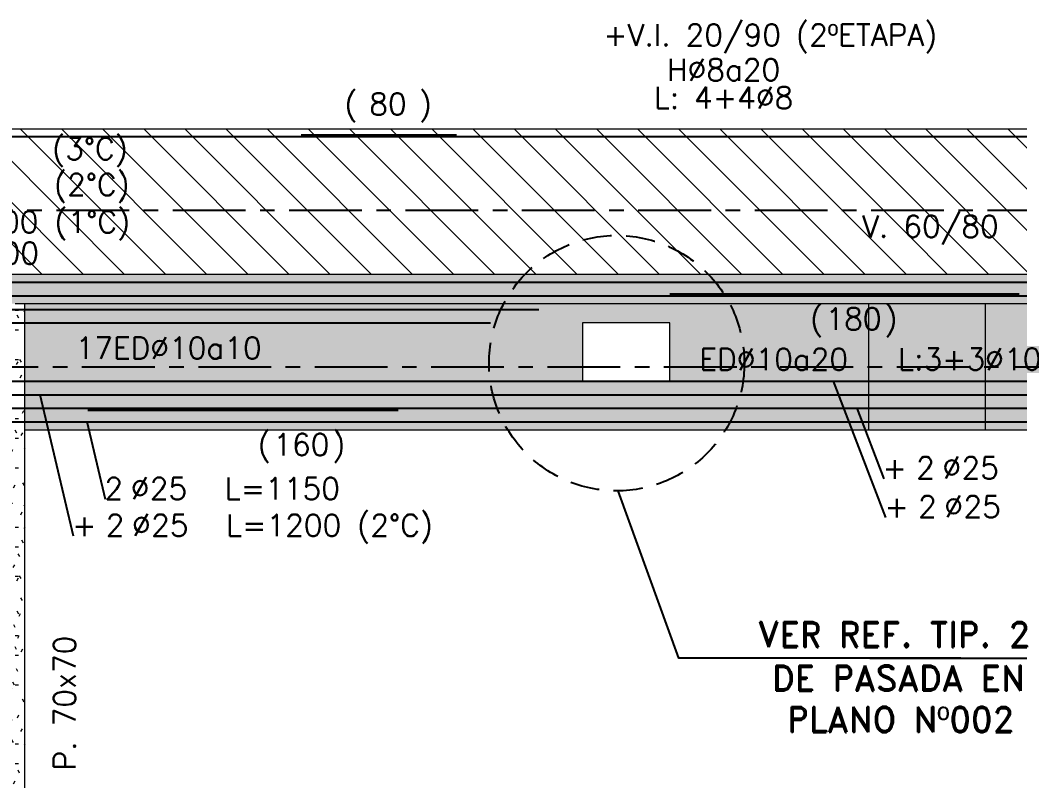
# Model space of a CAD drawing. Extents: x -58 to 5689, y 66 to 4123.
# Drawn here: x 2419 to 2934, y 3155 to 3546 of the extents above; entities that cross this region are included whole.
import ezdxf
from ezdxf.enums import TextEntityAlignment as Align
from ezdxf.xclip import XClip

# ---------------------------------------------------------------- set-up
doc = ezdxf.new("R2010")
doc.units = 0
doc.header["$LTSCALE"] = 30
doc.header["$MEASUREMENT"] = 0
doc.header["$XCLIPFRAME"] = 0
for name, pattern in [("EJE3-3'$0$CENTER", [2, 1.25, -0.25, 0.25, -0.25]), ("EJE3-3'$0$DASHED", [0.75, 0.5, -0.25]), ("EJE3-3'$0$RLE-PROYECCION", [0.71438, 0.47625, -0.23813])]:
    doc.linetypes.add(name, pattern=pattern)
doc.layers.get('0').update_dxf_attribs({"linetype": 'CONTINUOUS'})
for name, color, linetype in [("EJE3-3'$0$CORTES", 5, 'CONTINUOUS'), ("EJE3-3'$0$RLA-CONTORNOS", 3, 'CONTINUOUS'), ("EJE3-3'$0$RLA-FE", 7, 'CONTINUOUS'), ("EJE3-3'$0$RLA-TEXTOS-FE", 9, 'CONTINUOUS')]:
    doc.layers.add(name, color=color, linetype=linetype)
doc.layers.add("EJE3-3'$0$RLA-ACHURADO", color=30, linetype="EJE3-3'$0$RLE-PROYECCION", lineweight=15, transparency=0.7)
doc.layers.add("EJE3-3'$0$RLA-CONTORNO", color=30, linetype='CONTINUOUS', lineweight=15)
doc.layers.add("EJE3-3'$0$RLA-TEXTOS-1", color=9, linetype='CONTINUOUS', lineweight=9)
doc.styles.add("EJE3-3'$0$RomanD", font='romand.shx', dxfattribs={"height": 31.5})
doc.styles.add("EJE3-3'$0$RomanS", font='romans.shx', dxfattribs={"height": 11.25})
pattern_1 = [(0, (-1824.927, -1302.188), (20.32, 5.08), [1.676, -13.564, 1.676, -13.564, -81.28]), (0, (-1824.927, -1302.188), (20.32, 5.08), [-30.48, 1.676, -28.804, 1.676, -13.564, -35.56]), (0, (-1824.927, -1302.188), (20.32, 5.08), [-76.2, 1.676, -8.484, 1.676, -23.724]), (120, (-1817.307, -1299.648), (-14.559409, 15.057636), [1.676, -13.564, 1.676, -13.564, -81.28]), (120, (-1817.307, -1299.648), (-14.559409, 15.057636), [-30.48, 1.676, -28.804, 1.676, -13.564, -35.56]), (120, (-1817.307, -1299.648), (-14.559409, 15.057636), [-76.2, 1.676, -8.484, 1.676, -23.724]), (240, (-1814.767, -1289.488), (-5.760591, -20.137636), [1.676, -13.564, 1.676, -13.564, -81.28]), (240, (-1814.767, -1289.488), (-5.760591, -20.137636), [-30.48, 1.676, -28.804, 1.676, -13.564, -35.56]), (240, (-1814.767, -1289.488), (-5.760591, -20.137636), [-76.2, 1.676, -8.484, 1.676, -23.724])]
pattern_2 = [(315, (-1824.927, -1302.188), (10.6066, 10.6066), [])]

# ---------------------------------------------------------------- blocks, each defined once
blk = doc.blocks.new('*U181')
at = {"layer": "EJE3-3'$0$RLA-FE"}
blk.add_line((0, 0), (1118.21, 0), dxfattribs=at)
at = {"layer": "EJE3-3'$0$RLA-FE", "color": 3, "style": "EJE3-3'$0$RomanS"}
for tag, p, flags in [('PHI', (406.97, 9.54), 14), ('DIAM', (416.82, 9.32), 12), ('MINUS', (438.84, 9.32), 13), ('MARK', (452.23, 9.32), 13), ('TEXTO_FE1', (455.53, 9.32), 8), ('TEXTO_FE2', (523.06, 9.34), 8), ('TIPO', (598.8, -75.78), 13), ('NVECES', (584.93, -94.72), 13), ('NUMFE', (588.86, -114.48), 13), ('CAPA', (597.06, -133.6), 13), ('DESPLAZA', (278.34, -151.59), 13), ('ESPACIO', (284.39, -169.95), 13), ('CANT', (298.23, -188.75), 13)]:
    blk.add_attdef(tag, p, '', height=11.25, dxfattribs=dict(at, flags=flags))
at = {"layer": "EJE3-3'$0$RLA-FE", "color": 3, "style": "EJE3-3'$0$RomanS", "flags": 8}
for tag, p in [('F=', (388.66, 9.32)), ('NUM', (403.07, 9.32))]:
    blk.add_attdef(tag, text='', height=11.25, dxfattribs=at).set_placement(p, align=Align.RIGHT)
blk = doc.blocks.new('*U182')
at = {"layer": "EJE3-3'$0$RLA-FE"}
for p, q in [((0, 0), (1118.21, 0)), ((1118.21, 0), (1168.21, 0)), ((1168.21, 0), (1200, 0)), ((1200, 0), (1200, 0))]:
    blk.add_line(p, q, dxfattribs=at)
at = {"layer": "EJE3-3'$0$RLA-FE", "color": 3, "style": "EJE3-3'$0$RomanS", "flags": 8}
for tag, p in [('F=', (568.36, 32.39)), ('NUM', (582.77, 32.39))]:
    blk.add_attdef(tag, text='', height=11.25, dxfattribs=at).set_placement(p, align=Align.RIGHT)
at = {"layer": "EJE3-3'$0$RLA-FE", "color": 3, "style": "EJE3-3'$0$RomanS"}
for tag, p, flags in [('PHI', (586.67, 32.6), 14), ('DIAM', (596.52, 32.39), 12), ('MINUS', (618.54, 32.39), 13), ('MARK', (631.93, 32.39), 13), ('TEXTO_FE1', (635.23, 32.39), 8), ('TEXTO_FE2', (702.76, 32.41), 8), ('TIPO', (598.8, -75.78), 13), ('NVECES', (584.93, -94.72), 13), ('NUMFE', (588.86, -114.48), 13), ('CAPA', (597.06, -133.6), 13), ('DESPLAZA', (278.34, -151.59), 13), ('ESPACIO', (284.39, -169.95), 13), ('CANT', (298.23, -188.75), 13)]:
    blk.add_attdef(tag, p, '', height=11.25, dxfattribs=dict(at, flags=flags))
blk = doc.blocks.new('*U192')
at = {"layer": "EJE3-3'$0$RLA-FE"}
for q in [(0, 0), (1068.21, 0)]:
    blk.add_line((0, 0), q, dxfattribs=at)
at = {"layer": "EJE3-3'$0$RLA-FE", "color": 3, "style": "EJE3-3'$0$RomanS", "flags": 8}
for tag, p in [('F=', (575.95, 33.82)), ('NUM', (590.36, 33.82))]:
    blk.add_attdef(tag, text='', height=11.25, dxfattribs=at).set_placement(p, align=Align.RIGHT)
at = {"layer": "EJE3-3'$0$RLA-FE", "color": 3, "style": "EJE3-3'$0$RomanS"}
for tag, p, flags in [('PHI', (594.25, 34.03), 14), ('DIAM', (604.11, 33.82), 12), ('MINUS', (626.13, 33.82), 13), ('MARK', (639.52, 33.82), 13), ('TEXTO_FE1', (642.82, 33.82), 8), ('TEXTO_FE2', (710.34, 33.83), 8), ('TIPO', (573.8, -75.78), 13), ('NVECES', (559.93, -94.72), 13), ('NUMFE', (563.86, -114.48), 13), ('CAPA', (572.06, -133.6), 13), ('DESPLAZA', (278.34, -151.59), 13), ('ESPACIO', (284.39, -169.95), 13), ('CANT', (298.23, -188.75), 13)]:
    blk.add_attdef(tag, p, '', height=11.25, dxfattribs=dict(at, flags=flags))
blk = doc.blocks.new('*U185')
at = {"layer": "EJE3-3'$0$RLA-FE", "color": 6}
blk.add_line((0, 1), (180, 1), dxfattribs=at)
at = {"layer": "EJE3-3'$0$RLA-FE", "color": 3, "style": "EJE3-3'$0$RomanS", "flags": 8}
for tag, p in [('(', (75.66, -17.51)), (')', (113.99, -17.51)), ('EMP', (94.68, -17.51))]:
    blk.add_attdef(tag, text='', height=11.25, dxfattribs=at).set_placement(p, align=Align.CENTER)
blk = doc.blocks.new('*U183')
at = {"layer": "EJE3-3'$0$RLA-FE"}
for p, q in [((0, 0), (518.21, 0)), ((518.21, 0), (568.21, 0)), ((568.21, 0), (600, 0)), ((600, 0), (600, 0))]:
    blk.add_line(p, q, dxfattribs=at)
at = {"layer": "EJE3-3'$0$RLA-FE", "color": 3, "style": "EJE3-3'$0$RomanS", "flags": 8}
for tag, p in [('F=', (215.62, 58.65)), ('NUM', (230.03, 58.65))]:
    blk.add_attdef(tag, text='', height=11.25, dxfattribs=at).set_placement(p, align=Align.RIGHT)
at = {"layer": "EJE3-3'$0$RLA-FE", "color": 3, "style": "EJE3-3'$0$RomanS"}
for tag, p, flags in [('PHI', (233.92, 58.86), 14), ('DIAM', (243.78, 58.65), 12), ('MINUS', (265.8, 58.65), 13), ('MARK', (279.19, 58.65), 13), ('TEXTO_FE1', (282.49, 58.65), 8), ('TEXTO_FE2', (350.01, 58.66), 8), ('TIPO', (298.8, -75.78), 13), ('NVECES', (284.93, -94.72), 13), ('NUMFE', (288.86, -114.48), 13), ('CAPA', (297.06, -133.6), 13), ('DESPLAZA', (278.34, -151.59), 13), ('ESPACIO', (284.39, -169.95), 13), ('CANT', (298.23, -188.75), 13)]:
    blk.add_attdef(tag, p, '', height=11.25, dxfattribs=dict(at, flags=flags))
blk = doc.blocks.new('*U184')
at = {"layer": "EJE3-3'$0$RLA-FE"}
for p, q in [((0, 0), (468.21, 0)), ((468.21, 0), (518.21, 0)), ((518.21, 0), (550, 0)), ((550, 0), (550, 0))]:
    blk.add_line(p, q, dxfattribs=at)
at = {"layer": "EJE3-3'$0$RLA-FE", "color": 3, "style": "EJE3-3'$0$RomanS", "flags": 8}
for tag, p in [('F=', (189.67, 84.11)), ('NUM', (204.08, 84.11))]:
    blk.add_attdef(tag, text='', height=11.25, dxfattribs=at).set_placement(p, align=Align.RIGHT)
at = {"layer": "EJE3-3'$0$RLA-FE", "color": 3, "style": "EJE3-3'$0$RomanS"}
for tag, p, flags in [('PHI', (207.98, 84.32), 14), ('DIAM', (217.83, 84.11), 12), ('MINUS', (239.85, 84.11), 13), ('MARK', (253.24, 84.11), 13), ('TEXTO_FE1', (256.55, 84.11), 8), ('TEXTO_FE2', (324.07, 84.12), 8), ('TIPO', (273.8, -75.78), 13), ('NVECES', (259.93, -94.72), 13), ('NUMFE', (263.86, -114.48), 13), ('CAPA', (272.06, -133.6), 13), ('DESPLAZA', (278.34, -151.59), 13), ('ESPACIO', (284.39, -169.95), 13), ('CANT', (298.23, -188.75), 13)]:
    blk.add_attdef(tag, p, '', height=11.25, dxfattribs=dict(at, flags=flags))
blk = doc.blocks.new('*U178')
at = {"layer": "EJE3-3'$0$RLA-FE"}
blk.add_line((0, 0), (1068.21, 0), dxfattribs=at)
at = {"layer": "EJE3-3'$0$RLA-FE", "color": 3, "style": "EJE3-3'$0$RomanS", "flags": 8}
for tag, p in [('F=', (393.77, -39.97)), ('NUM', (408.18, -39.97))]:
    blk.add_attdef(tag, text='', height=11.25, dxfattribs=at).set_placement(p, align=Align.RIGHT)
at = {"layer": "EJE3-3'$0$RLA-FE", "color": 3, "style": "EJE3-3'$0$RomanS"}
for tag, p, flags in [('PHI', (412.08, -39.76), 12), ('DIAM', (421.93, -39.97), 12), ('MINUS', (443.95, -39.97), 13), ('MARK', (457.34, -39.97), 13), ('TEXTO_FE1', (460.64, -39.97), 8), ('TEXTO_FE2', (528.17, -39.95), 8), ('TIPO', (573.8, -57.92), 13), ('NVECES', (559.93, -76.86), 13), ('NUMFE', (563.86, -96.62), 13), ('CAPA', (572.06, -115.74), 13), ('DESPLAZA', (277.18, -134.17), 13), ('ESPACIO', (283.22, -152.53), 13), ('CANT', (297.06, -171.33), 13)]:
    blk.add_attdef(tag, p, '', height=11.25, dxfattribs=dict(at, flags=flags))
blk = doc.blocks.new('*U162')
at = {"layer": "EJE3-3'$0$RLA-FE"}
for p, q in [((0, 0), (1068.21, 0)), ((1068.21, 0), (1118.21, 0)), ((1118.21, 0), (1150, 0)), ((1150, 0), (1150, 0))]:
    blk.add_line(p, q, dxfattribs=at)
at = {"layer": "EJE3-3'$0$RLA-FE", "color": 3, "style": "EJE3-3'$0$RomanS", "flags": 8}
for tag, p in [('F=', (390.15, -47.89)), ('NUM', (404.56, -47.89))]:
    blk.add_attdef(tag, text='', height=11.25, dxfattribs=at).set_placement(p, align=Align.RIGHT)
at = {"layer": "EJE3-3'$0$RLA-FE", "color": 3, "style": "EJE3-3'$0$RomanS"}
for tag, p, flags in [('PHI', (408.45, -47.68), 12), ('DIAM', (418.31, -47.89), 12), ('MINUS', (440.33, -47.89), 13), ('MARK', (453.72, -47.89), 13), ('TEXTO_FE1', (457.02, -47.89), 8), ('TEXTO_FE2', (524.54, -47.88), 8), ('TIPO', (573.8, -57.92), 13), ('NVECES', (559.93, -76.86), 13), ('NUMFE', (563.86, -96.62), 13), ('CAPA', (572.06, -115.74), 13), ('DESPLAZA', (277.18, -134.17), 13), ('ESPACIO', (283.22, -152.53), 13), ('CANT', (297.06, -171.33), 13)]:
    blk.add_attdef(tag, p, '', height=11.25, dxfattribs=dict(at, flags=flags))
blk = doc.blocks.new('*U187')
at = {"layer": "EJE3-3'$0$RLA-FE"}
for q in [(0, 0), (1068.21, 0)]:
    blk.add_line((0, 0), q, dxfattribs=at)
at = {"layer": "EJE3-3'$0$RLA-FE", "color": 3, "style": "EJE3-3'$0$RomanS", "flags": 8}
for tag, p in [('F=', (422.21, -36.3)), ('NUM', (436.62, -36.3))]:
    blk.add_attdef(tag, text='', height=11.25, dxfattribs=at).set_placement(p, align=Align.RIGHT)
at = {"layer": "EJE3-3'$0$RLA-FE", "color": 3, "style": "EJE3-3'$0$RomanS"}
for tag, p, flags in [('PHI', (440.52, -36.08), 12), ('DIAM', (450.37, -36.3), 12), ('MINUS', (472.39, -36.3), 13), ('MARK', (485.78, -36.3), 13), ('TEXTO_FE1', (489.08, -36.3), 8), ('TEXTO_FE2', (556.6, -36.28), 8), ('TIPO', (573.8, -57.92), 13), ('NVECES', (559.93, -76.86), 13), ('NUMFE', (563.86, -96.62), 13), ('CAPA', (572.06, -115.74), 13), ('DESPLAZA', (277.18, -134.17), 13), ('ESPACIO', (283.22, -152.53), 13), ('CANT', (297.06, -171.33), 13)]:
    blk.add_attdef(tag, p, '', height=11.25, dxfattribs=dict(at, flags=flags))
blk = doc.blocks.new('*U179')
at = {"layer": "EJE3-3'$0$RLA-FE", "color": 6}
blk.add_line((0, -1), (160, -1), dxfattribs=at)
at = {"layer": "EJE3-3'$0$RLA-FE", "color": 3, "style": "EJE3-3'$0$RomanS", "flags": 8}
for tag, p in [('(', (91.02, -24.29)), ('EMP', (110.05, -24.29)), (')', (129.36, -24.29))]:
    blk.add_attdef(tag, text='', height=11.25, dxfattribs=at).set_placement(p, align=Align.CENTER)
blk = doc.blocks.new('*U180')
at = {"layer": "EJE3-3'$0$RLA-FE"}
blk.add_line((0, 0), (1118.21, 0), dxfattribs=at)
at = {"layer": "EJE3-3'$0$RLA-FE", "color": 3, "style": "EJE3-3'$0$RomanS"}
for tag, p, flags in [('TIPO', (598.8, -57.92), 13), ('PHI', (350.26, -72.68), 12), ('DIAM', (360.11, -72.89), 12), ('MINUS', (382.13, -72.89), 13), ('MARK', (395.52, -72.89), 13), ('TEXTO_FE1', (398.82, -72.89), 8), ('TEXTO_FE2', (466.34, -72.88), 8), ('NVECES', (584.93, -76.86), 13), ('NUMFE', (588.86, -96.62), 13), ('CAPA', (597.06, -115.74), 13), ('DESPLAZA', (277.18, -134.17), 13), ('ESPACIO', (283.22, -152.53), 13), ('CANT', (297.06, -171.33), 13)]:
    blk.add_attdef(tag, p, '', height=11.25, dxfattribs=dict(at, flags=flags))
at = {"layer": "EJE3-3'$0$RLA-FE", "color": 3, "style": "EJE3-3'$0$RomanS", "flags": 8}
for tag, p in [('F=', (331.95, -72.89)), ('NUM', (346.36, -72.89))]:
    blk.add_attdef(tag, text='', height=11.25, dxfattribs=at).set_placement(p, align=Align.RIGHT)
blk = doc.blocks.new('*U177')
at = {"layer": "EJE3-3'$0$RLA-FE"}
for p, q in [((0, 0), (1118.21, 0)), ((1118.21, 0), (1168.21, 0)), ((1168.21, 0), (1200, 0)), ((1200, 0), (1200, 0))]:
    blk.add_line(p, q, dxfattribs=at)
at = {"layer": "EJE3-3'$0$RLA-FE", "color": 3, "style": "EJE3-3'$0$RomanS"}
for tag, p, flags in [('TIPO', (598.8, -57.92), 13), ('NVECES', (584.93, -76.86), 13), ('PHI', (289.64, -81.91), 12), ('DIAM', (299.49, -82.13), 12), ('MINUS', (321.51, -82.13), 13), ('MARK', (334.9, -82.13), 13), ('TEXTO_FE1', (338.2, -82.13), 8), ('TEXTO_FE2', (405.73, -82.11), 8), ('NUMFE', (588.86, -96.62), 13), ('CAPA', (597.06, -115.74), 13), ('DESPLAZA', (277.18, -134.17), 13), ('ESPACIO', (283.22, -152.53), 13), ('CANT', (297.06, -171.33), 13)]:
    blk.add_attdef(tag, p, '', height=11.25, dxfattribs=dict(at, flags=flags))
at = {"layer": "EJE3-3'$0$RLA-FE", "color": 3, "style": "EJE3-3'$0$RomanS", "flags": 8}
for tag, p in [('F=', (271.33, -82.13)), ('NUM', (285.74, -82.13))]:
    blk.add_attdef(tag, text='', height=11.25, dxfattribs=at).set_placement(p, align=Align.RIGHT)
blk = doc.blocks.new('*U188')
at = {"layer": "EJE3-3'$0$RLA-FE"}
for q in [(0, 0), (1068.21, 0)]:
    blk.add_line((0, 0), q, dxfattribs=at)
at = {"layer": "EJE3-3'$0$RLA-FE", "color": 3, "style": "EJE3-3'$0$RomanS"}
for tag, p, flags in [('TIPO', (573.8, -57.92), 13), ('PHI', (279, -70.12), 12), ('DIAM', (288.86, -70.33), 12), ('MINUS', (310.88, -70.33), 13), ('MARK', (324.27, -70.33), 13), ('TEXTO_FE1', (327.57, -70.33), 8), ('TEXTO_FE2', (395.09, -70.31), 8), ('NVECES', (559.93, -76.86), 13), ('NUMFE', (563.86, -96.62), 13), ('CAPA', (572.06, -115.74), 13), ('DESPLAZA', (277.18, -134.17), 13), ('ESPACIO', (283.22, -152.53), 13), ('CANT', (297.06, -171.33), 13)]:
    blk.add_attdef(tag, p, '', height=11.25, dxfattribs=dict(at, flags=flags))
at = {"layer": "EJE3-3'$0$RLA-FE", "color": 3, "style": "EJE3-3'$0$RomanS", "flags": 8}
for tag, p in [('F=', (260.7, -70.33)), ('NUM', (275.11, -70.33))]:
    blk.add_attdef(tag, text='', height=11.25, dxfattribs=at).set_placement(p, align=Align.RIGHT)
blk = doc.blocks.new("EJE3-3'$0$A$C77AA4CF1")
at = {"layer": "EJE3-3'$0$CORTES", "color": 1, "linetype": 'Continuous'}
for points in [[(243.25, 38.09), (97.89, 38.09), (66.5, 124.27)], [(196.23, 38.09), (341.58, 38.09), (372.98, 124.27)]]:
    blk.add_lwpolyline(points, dxfattribs=at)
at = {"layer": "EJE3-3'$0$CORTES", "color": 1, "linetype": "EJE3-3'$0$DASHED"}
for centre in [(65.8, 190.07), (373.67, 190.07)]:
    blk.add_circle(centre, 65.8, dxfattribs=at)
at = {"layer": "EJE3-3'$0$CORTES", "color": 3, "style": "EJE3-3'$0$RomanD"}
for s, p in [('VER REF. TIP. 2', (138.54, 43.76)), ('DE PASADA EN', (145.85, 21.23)), ('PLANO Nº002', (153.64, 0))]:
    blk.add_text(s, height=13, dxfattribs=at).set_placement(p)
blk = doc.blocks.new('*U424')
at = {"layer": "EJE3-3'$0$RLA-FE"}
for p, q in [((0, 0), (1118.21, 0)), ((1118.21, 0), (1168.21, 0)), ((1168.21, 0), (1200, 0)), ((1200, 0), (1200, 0))]:
    blk.add_line(p, q, dxfattribs=at)
at = {"layer": "EJE3-3'$0$RLA-FE", "color": 3, "style": "EJE3-3'$0$RomanS"}
for tag, p, flags in [('PHI', (526.74, 9.54), 14), ('DIAM', (536.6, 9.32), 12), ('MINUS', (558.62, 9.32), 13), ('MARK', (572.01, 9.32), 13), ('TEXTO_FE1', (575.31, 9.32), 8), ('TEXTO_FE2', (642.83, 9.34), 8), ('TIPO', (598.8, -75.78), 13), ('NVECES', (584.93, -94.72), 13), ('NUMFE', (588.86, -114.48), 13), ('CAPA', (597.06, -133.6), 13), ('DESPLAZA', (278.34, -151.59), 13), ('ESPACIO', (284.39, -169.95), 13), ('CANT', (298.23, -188.75), 13)]:
    blk.add_attdef(tag, p, '', height=11.25, dxfattribs=dict(at, flags=flags))
at = {"layer": "EJE3-3'$0$RLA-FE", "color": 3, "style": "EJE3-3'$0$RomanS", "flags": 8}
for tag, p in [('F=', (508.44, 9.32)), ('NUM', (522.85, 9.32))]:
    blk.add_attdef(tag, text='', height=11.25, dxfattribs=at).set_placement(p, align=Align.RIGHT)
blk = doc.blocks.new('*U427')
at = {"layer": "EJE3-3'$0$RLA-FE"}
for q in [(0, 0), (1118.21, 0)]:
    blk.add_line((0, 0), q, dxfattribs=at)
at = {"layer": "EJE3-3'$0$RLA-FE", "color": 3, "style": "EJE3-3'$0$RomanS"}
for tag, p, flags in [('PHI', (852.05, 9.54), 14), ('DIAM', (861.9, 9.32), 12), ('MINUS', (883.92, 9.32), 13), ('MARK', (897.31, 9.32), 13), ('TEXTO_FE1', (900.61, 9.32), 8), ('TEXTO_FE2', (968.13, 9.34), 8), ('TIPO', (598.8, -75.78), 13), ('NVECES', (584.93, -94.72), 13), ('NUMFE', (588.86, -114.48), 13), ('CAPA', (597.06, -133.6), 13), ('DESPLAZA', (278.34, -151.59), 13), ('ESPACIO', (284.39, -169.95), 13), ('CANT', (298.23, -188.75), 13)]:
    blk.add_attdef(tag, p, '', height=11.25, dxfattribs=dict(at, flags=flags))
at = {"layer": "EJE3-3'$0$RLA-FE", "color": 3, "style": "EJE3-3'$0$RomanS", "flags": 8}
for tag, p in [('F=', (833.74, 9.32)), ('NUM', (848.15, 9.32))]:
    blk.add_attdef(tag, text='', height=11.25, dxfattribs=at).set_placement(p, align=Align.RIGHT)
blk = doc.blocks.new('*U425')
at = {"layer": "EJE3-3'$0$RLA-FE", "color": 6}
blk.add_line((0, 1), (80, 1), dxfattribs=at)
at = {"layer": "EJE3-3'$0$RLA-FE", "color": 3, "style": "EJE3-3'$0$RomanS", "flags": 8}
for tag, p in [('(', (25.66, 11.14)), ('EMP', (44.68, 11.14)), (')', (63.99, 11.14))]:
    blk.add_attdef(tag, text='', height=11.25, dxfattribs=at).set_placement(p, align=Align.CENTER)
blk = doc.blocks.new("EJE3-3'")
at = {"layer": "EJE3-3'$0$RLA-ACHURADO"}
h = blk.add_hatch(dxfattribs=at)
h.set_pattern_fill('RLE-N_E__2_ETAPA', color=256, style=0, pattern_type=2)
h.set_pattern_definition(pattern_2)
h.paths.add_polyline_path([(-388.52, 1183), (95.48, 1183), (95.48, 1258), (-388.52, 1258)], flags=0)
h = blk.add_hatch(dxfattribs=at)
h.set_pattern_fill('RLE-N_E__2_ETAPA', color=256, style=0, pattern_type=2)
h.set_pattern_definition(pattern_2)
h.paths.add_polyline_path([(95.48, 1183), (615.48, 1183), (615.48, 1258), (95.48, 1258)], flags=0)
h = blk.add_hatch(dxfattribs=at)
h.set_pattern_fill('SAND - DENSE', color=256, style=0, pattern_type=2)
h.set_pattern_definition(pattern_1)
h.paths.add_polyline_path([(-19.76, 1168), (604.48, 1168), (604.48, 1183), (-393.52, 1183), (-393.52, 1168)], flags=0)
h = blk.add_hatch(dxfattribs=at)
h.set_pattern_fill('SAND - DENSE', color=256, style=0, pattern_type=2)
h.set_pattern_definition(pattern_1)
h.paths.add_polyline_path([(-424.52, 787), (-359.52, 787), (-359.52, 1168), (-364.52, 1168), (-364.52, 1103), (-424.52, 1103), (-424.52, 1168), (-429.52, 1168), (-429.52, 787)], flags=0)
h = blk.add_hatch(dxfattribs=at)
h.set_pattern_fill('SAND - DENSE', color=256, style=0, pattern_type=2)
h.set_pattern_definition([(0, (-1824.926, -1302.188), (20.32, 5.08), [1.676, -13.564, 1.676, -13.564, -81.28]), (0, (-1824.926, -1302.188), (20.32, 5.08), [-30.48, 1.676, -28.804, 1.676, -13.564, -35.56]), (0, (-1824.926, -1302.188), (20.32, 5.08), [-76.2, 1.676, -8.484, 1.676, -23.724]), (120, (-1817.306, -1299.648), (-14.559409, 15.057636), [1.676, -13.564, 1.676, -13.564, -81.28]), (120, (-1817.306, -1299.648), (-14.559409, 15.057636), [-30.48, 1.676, -28.804, 1.676, -13.564, -35.56]), (120, (-1817.306, -1299.648), (-14.559409, 15.057636), [-76.2, 1.676, -8.484, 1.676, -23.724]), (240, (-1814.766, -1289.488), (-5.760591, -20.137636), [1.676, -13.564, 1.676, -13.564, -81.28]), (240, (-1814.766, -1289.488), (-5.760591, -20.137636), [-30.48, 1.676, -28.804, 1.676, -13.564, -35.56]), (240, (-1814.766, -1289.488), (-5.760591, -20.137636), [-76.2, 1.676, -8.484, 1.676, -23.724])])
h.paths.add_polyline_path([(-27.02, 1158), (-27.02, 1128), (-72.02, 1128), (-72.02, 1158)])
h.paths.add_polyline_path([(-359.52, 1103), (570.48, 1103), (570.48, 1168), (-359.52, 1168)])
h.paths.add_polyline_path([(237.98, 1128), (237.98, 1158), (282.98, 1158), (282.98, 1128)])
at = {"color": 1, "linetype": "EJE3-3'$0$CENTER"}
blk.add_lwpolyline([(-1483.27, 1216.05), (2167.44, 1216.05, -0.414214), (2187.44, 1196.05), (2187.44, 1155.29, -0.414214), (2167.44, 1135.29), (-1483.27, 1135.29, -0.414214), (-1503.27, 1155.29), (-1503.27, 1196.05, -0.414214)], format="xyb", close=True, dxfattribs=at)
at = {"layer": "EJE3-3'$0$RLA-CONTORNO"}
for p, q in [((-388.52, 1258), (95.48, 1258)), ((95.48, 1258), (615.48, 1258)), ((604.48, 1183), (-393.52, 1183)), ((-364.52, 1168), (575.48, 1168)), ((-359.52, 787), (-359.52, 1168)), ((75.48, 1103), (75.48, 1168)), ((135.48, 1168), (135.48, 1103)), ((-359.52, 1103), (570.48, 1103))]:
    blk.add_line(p, q, dxfattribs=at)
blk.add_lwpolyline([(-72.02, 1128), (-27.02, 1128), (-27.02, 1158), (-72.02, 1158)], close=True, dxfattribs=at)
at = {"layer": "EJE3-3'$0$RLA-CONTORNOS", "color": 2}
for p, q in [((84.39, 1057.67), (57.39, 1128)), ((-334.35, 1048.11), (-351.61, 1121)), ((83.41, 1077.7), (69.47, 1114)), ((-317.94, 1067.03), (-327.41, 1107))]:
    blk.add_line(p, q, dxfattribs=at)
at = {"layer": "EJE3-3'$0$RLA-FE"}
ref = blk.add_blockref('*U425', (-217.02, 1254), dxfattribs=at)
ref.add_attrib('EMP', '80', dxfattribs={"color": 3, "height": 11.25, "style": "EJE3-3'$0$RomanS"}).set_placement((-172.34, 1265.14), align=Align.CENTER)
ref.add_attrib('(', '(', dxfattribs={"color": 3, "height": 11.25, "style": "EJE3-3'$0$RomanS"}).set_placement((-191.36, 1265.14), align=Align.CENTER)
ref.add_attrib(')', ')', dxfattribs={"color": 3, "height": 11.25, "style": "EJE3-3'$0$RomanS"}).set_placement((-153.02, 1265.14), align=Align.CENTER)
for name, p in [('*U424', (-1337.02, 1254)), ('*U427', (-217.02, 1254)), ('*U192', (-27.02, 1172)), ('*U177', (-1204.52, 1128)), ('*U162', (-1317.02, 1114))]:
    blk.add_blockref(name, p, dxfattribs=at)
ref = blk.add_blockref('*U184', (-669.52, 1158), dxfattribs=at)
ref.add_attrib('TEXTO_FE2', '(3°C)', (-345.45, 1242.12), dxfattribs={"color": 3, "height": 11.25, "style": "EJE3-3'$0$RomanS"})
ref = blk.add_blockref('*U183', (-694.52, 1165), dxfattribs=at)
ref.add_attrib('TEXTO_FE2', '(2°C)', (-344.51, 1223.66), dxfattribs={"color": 3, "height": 11.25, "style": "EJE3-3'$0$RomanS"})
ref = blk.add_blockref('*U182', (-1047.02, 1172), dxfattribs=at)
ref.add_attrib('TEXTO_FE1', 'L=1200', (-411.79, 1204.39), dxfattribs={"color": 3, "height": 11.25, "style": "EJE3-3'$0$RomanS"})
ref.add_attrib('TEXTO_FE2', '(1°C)', (-344.26, 1204.41), dxfattribs={"color": 3, "height": 11.25, "style": "EJE3-3'$0$RomanS"})
ref = blk.add_blockref('*U181', (-867.02, 1179), dxfattribs=at)
ref.add_attrib('TEXTO_FE1', 'L=1200', (-411.49, 1188.32), dxfattribs={"color": 3, "height": 11.25, "style": "EJE3-3'$0$RomanS"})
ref = blk.add_blockref('*U185', (-27.02, 1172), dxfattribs=at)
ref.add_attrib('EMP', '180', dxfattribs={"color": 3, "height": 11.25, "style": "EJE3-3'$0$RomanS"}).set_placement((67.66, 1154.49), align=Align.CENTER)
ref.add_attrib('(', '(', dxfattribs={"color": 3, "height": 11.25, "style": "EJE3-3'$0$RomanS"}).set_placement((48.64, 1154.49), align=Align.CENTER)
ref.add_attrib(')', ')', dxfattribs={"color": 3, "height": 11.25, "style": "EJE3-3'$0$RomanS"}).set_placement((86.98, 1154.49), align=Align.CENTER)
ref = blk.add_blockref('*U188', (-164.52, 1128), dxfattribs=at)
ref.add_attrib('DIAM', '25', (124.34, 1057.67), dxfattribs={"color": 3, "height": 11.25, "style": "EJE3-3'$0$RomanS"})
ref.add_attrib('NUM', '2', dxfattribs={"color": 3, "height": 11.25, "style": "EJE3-3'$0$RomanS"}).set_placement((110.59, 1057.67), align=Align.RIGHT)
ref.add_attrib('PHI', '%%C', (114.48, 1057.88), dxfattribs={"color": 3, "height": 11.25, "style": "EJE3-3'$0$RomanS"})
ref.add_attrib('F=', '+', dxfattribs={"color": 3, "height": 11.25, "style": "EJE3-3'$0$RomanS"}).set_placement((96.18, 1057.67), align=Align.RIGHT)
ref = blk.add_blockref('*U180', (-654.52, 1121), dxfattribs=at)
ref.add_attrib('DIAM', '25', (-294.41, 1048.11), dxfattribs={"color": 3, "height": 11.25, "style": "EJE3-3'$0$RomanS"})
ref.add_attrib('NUM', '2', dxfattribs={"color": 3, "height": 11.25, "style": "EJE3-3'$0$RomanS"}).set_placement((-308.16, 1048.11), align=Align.RIGHT)
ref.add_attrib('TEXTO_FE1', 'L=1200', (-255.7, 1048.11), dxfattribs={"color": 3, "height": 11.25, "style": "EJE3-3'$0$RomanS"})
ref.add_attrib('TEXTO_FE2', '(2°C)', (-188.17, 1048.12), dxfattribs={"color": 3, "height": 11.25, "style": "EJE3-3'$0$RomanS"})
ref.add_attrib('PHI', '%%C', (-304.26, 1048.32), dxfattribs={"color": 3, "height": 11.25, "style": "EJE3-3'$0$RomanS"})
ref.add_attrib('F=', '+', dxfattribs={"color": 3, "height": 11.25, "style": "EJE3-3'$0$RomanS"}).set_placement((-322.57, 1048.11), align=Align.RIGHT)
ref = blk.add_blockref('*U187', (-327.02, 1114), dxfattribs=at)
ref.add_attrib('DIAM', '25', (123.35, 1077.7), dxfattribs={"color": 3, "height": 11.25, "style": "EJE3-3'$0$RomanS"})
ref.add_attrib('NUM', '2', dxfattribs={"color": 3, "height": 11.25, "style": "EJE3-3'$0$RomanS"}).set_placement((109.6, 1077.7), align=Align.RIGHT)
ref.add_attrib('PHI', '%%C', (113.5, 1077.92), dxfattribs={"color": 3, "height": 11.25, "style": "EJE3-3'$0$RomanS"})
ref.add_attrib('F=', '+', dxfattribs={"color": 3, "height": 11.25, "style": "EJE3-3'$0$RomanS"}).set_placement((95.19, 1077.7), align=Align.RIGHT)
ref = blk.add_blockref('*U179', (-327.02, 1114), dxfattribs=at)
ref.add_attrib('EMP', '160', dxfattribs={"color": 3, "height": 11.25, "style": "EJE3-3'$0$RomanS"}).set_placement((-216.97, 1089.71), align=Align.CENTER)
ref.add_attrib('(', '(', dxfattribs={"color": 3, "height": 11.25, "style": "EJE3-3'$0$RomanS"}).set_placement((-236, 1089.71), align=Align.CENTER)
ref.add_attrib(')', ')', dxfattribs={"color": 3, "height": 11.25, "style": "EJE3-3'$0$RomanS"}).set_placement((-197.66, 1089.71), align=Align.CENTER)
ref = blk.add_blockref('*U178', (-717.02, 1107), dxfattribs=at)
ref.add_attrib('DIAM', '25', (-295.09, 1067.03), dxfattribs={"color": 3, "height": 11.25, "style": "EJE3-3'$0$RomanS"})
ref.add_attrib('NUM', '2', dxfattribs={"color": 3, "height": 11.25, "style": "EJE3-3'$0$RomanS"}).set_placement((-308.84, 1067.03), align=Align.RIGHT)
ref.add_attrib('TEXTO_FE1', 'L=1150', (-256.38, 1067.03), dxfattribs={"color": 3, "height": 11.25, "style": "EJE3-3'$0$RomanS"})
ref.add_attrib('PHI', '%%C', (-304.94, 1067.24), dxfattribs={"color": 3, "height": 11.25, "style": "EJE3-3'$0$RomanS"})
at = {"layer": "EJE3-3'$0$RLA-TEXTOS-FE"}
blk.add_blockref("EJE3-3'$0$A$C77AA4CF1", (-120.21, 947.21), dxfattribs=at)
at = {"layer": "EJE3-3'$0$RLA-TEXTOS-1", "char_height": 11.25, "attachment_point": 5, "line_spacing_factor": 0.941778, "style": "EJE3-3'$0$RomanS"}
for s, insert, width in [('+V.I. 20/90 (2ºETAPA)', (24.78, 1304.45), 208.8964), ('V. 60/80', (107.3, 1205.85), 77.8962)]:
    blk.add_mtext(s, dxfattribs=dict(at, insert=insert, width=width))
at = {"layer": "EJE3-3'$0$RLA-TEXTOS-1", "insert": (-339.04, 962.13), "char_height": 11.25, "width": 129.8188, "attachment_point": 5, "rotation": 90, "line_spacing_factor": 0.983083, "style": "EJE3-3'$0$RomanS"}
blk.add_mtext('P. 70x70', dxfattribs=at)
at = {"layer": "EJE3-3'$0$RLA-TEXTOS-FE", "color": 9, "style": "EJE3-3'$0$RomanS"}
for s, p in [('H%%C8a20', (0.7, 1282.82)), ('L: 4+4%%C8', (0.7, 1268.48)), ('17ED%%C10a10', (-285.41, 1139.44)), ('ED%%C10a20', (26.54, 1133.58)), ('L:3+3%%C10', (127.59, 1133.73))]:
    blk.add_text(s, height=11.25, dxfattribs=at).set_placement(p, align=Align.CENTER)

msp = doc.modelspace()

# ---------------------------------------------------------------- block references
ref = msp.add_blockref("EJE3-3'", (2781.39, 2232.23))
XClip(ref).set_block_clipping_path([(-2788.1086663077, -1277.6573373718), (2905.5071213075, 1601.8318238069)])

doc.saveas('drawing.dxf')
